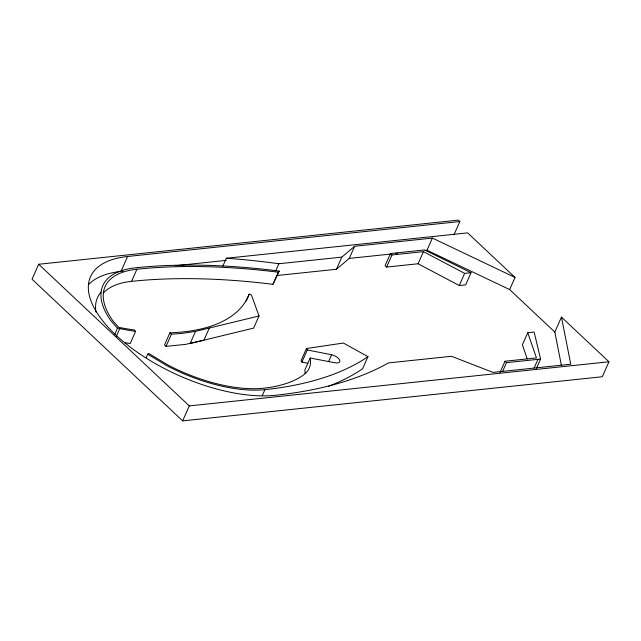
<?xml version="1.0" encoding="UTF-8"?>
<svg xmlns="http://www.w3.org/2000/svg" width="641" height="641" viewBox="0 0 641 641"><rect width="100%" height="100%" fill="white"/><g stroke="black" fill="none" stroke-linecap="round" stroke-linejoin="round"><path stroke-width="0.96" d="M453.996 234.75L459.845 221.546L458.339 220.127L38.684 264.26L32.05 279.228L182.661 420.873L602.316 376.74L608.95 361.772L561.452 317.111L554.826 332.07L561.412 365.442M459.845 221.546L127.615 256.48L120.989 271.447L122.976 271.239M103.281 293.193A103.978 46.721 23.9 0 1 131.525 281.359L136.902 269.228A566.315 254.453 23.9 0 1 275.606 271.872L278.306 272.225L279.26 271.127L274.1 270.454A566.315 254.453 23.9 0 0 135.395 267.81A106.454 47.835 23.9 0 0 110.773 320.596L117.471 328.16L119.787 328.617A187.156 84.091 23.9 0 0 133.352 331.068L135.58 331.397L130.203 343.536L127.976 343.199A187.156 84.091 23.9 0 1 125.291 342.767M114.787 334.225L117.471 328.16M116.325 336.413L119.787 328.617M146.164 357.63L147.694 354.169L148.728 353.463L168.19 365.154A103.978 46.721 23.9 0 0 263.419 388.214A174.568 78.442 23.9 0 0 303.706 374.809A73.266 32.923 23.9 0 0 310.164 358.007L334.225 362.638A7.428 3.333 23.9 0 0 339.738 360.33A7.428 3.333 23.9 0 0 331.645 354.729L307.287 349.994L306.47 348.504L343.384 343.047L367.95 356.636L362.574 368.767L359.264 371.011A462.273 207.708 23.9 0 1 328.496 386.251M259.012 315.973L195.521 331.381L190.145 343.512L253.636 328.104L259.012 315.973L251.48 295.084L249.213 294.099A212.98 95.693 23.9 0 1 169.905 332.807L164.529 344.938L166.035 346.356L185.642 344.369L203.958 340.163L209.335 328.032M166.035 346.356L171.411 334.225L181.475 333.472L195.521 331.381M222.876 266.047L226.329 258.251L467.626 232.875L515.019 277.441L509.643 289.58L554.826 332.07M182.661 420.873L189.287 405.905L608.95 361.772M246.136 301.03L249.213 294.099M275.79 270.686L278.867 263.747L341.813 257.129L354.641 246.28L432.395 238.099L515.019 277.441M131.525 281.359A566.315 254.453 23.9 0 1 270.23 284.003L272.93 284.356L278.306 272.225M279.26 271.127L272.93 284.356M262.233 395.697L264.925 389.632A462.273 207.708 23.9 0 0 364.641 358.88L367.95 356.636M276.439 275.574L336.437 269.26L341.813 257.129M306.47 348.504L301.094 360.635L301.911 362.125L307.752 363.263M301.911 362.125L307.287 349.994M336.437 269.26L349.265 258.411L354.641 246.28M310.164 358.007L304.787 370.137A73.266 32.923 23.9 0 1 305.14 373.511M328.569 361.66L331.645 354.729M390.481 253.532L385.105 265.662L386.611 267.081L418.084 263.772L459.268 285.517L465.662 284.844L471.039 272.705L424.574 249.95L390.481 253.532L391.988 254.95L423.461 251.641L464.645 273.378L471.039 272.705M386.611 267.081L391.988 254.95M418.084 263.772L423.461 251.641M425.047 250.439L427.018 250.23L432.395 238.099M459.268 285.517L464.645 273.378M500.004 372.501L504.996 361.236L536.469 357.926L527.759 332.743L534.153 332.07L540.595 359.064L536.373 368.599M502.656 371.315L506.502 362.646L540.595 359.064M527.759 332.743L522.383 344.874L527.222 358.864M534.137 368.006L537.975 359.337M175.69 265.695L226.425 260.358M349.265 258.411L390.601 254.06M395.521 253.548L397.492 253.339M226.329 258.251L237.955 259.14A566.315 254.453 23.9 0 1 278.867 263.747M427.018 250.23L509.643 289.58M147.694 354.169L167.429 366.027A106.454 47.835 23.9 0 0 264.925 389.632M504.996 361.236L506.502 362.646M169.905 332.807L171.411 334.225M38.684 264.26L189.287 405.905M135.58 331.397L134.265 329.963L132.07 329.65A205.28 92.24 23.9 0 1 118.649 327.327L112.848 320.78A103.978 46.721 23.9 0 1 136.902 269.228M561.452 317.111L570.754 364.216L493.001 372.397L451.504 356.284L388.558 362.902A566.315 254.453 23.9 0 1 275.213 395.297A121.309 54.501 23.9 0 1 115.733 334.898A121.309 54.501 23.9 0 1 127.615 256.48M88.61 284.612A121.309 54.501 23.9 0 1 119.931 271.56M95.99 312.071A106.454 47.835 23.9 0 1 101.102 292.056"/></g></svg>
